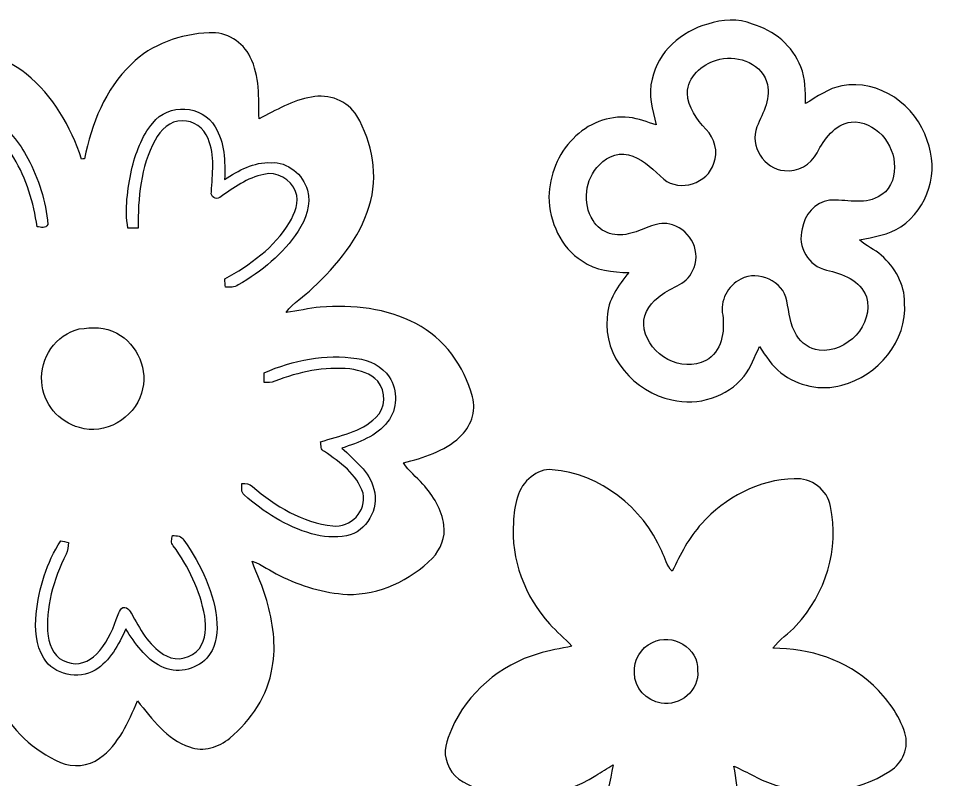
# Model space of a CAD drawing. Header units: centimetres. Extents: x -11.7 to 11.7, y -13.3 to 13.3.
# Drawn here: x -1.46 to 11.71, y 2.39 to 13.27 of the extents above; entities that cross this region are included whole.
import ezdxf

# ---------------------------------------------------------------- set-up
doc = ezdxf.new("R2010")
doc.units = ezdxf.units.CM
doc.header["$MEASUREMENT"] = 0
doc.layers.add('Camada 1', color=7, linetype='Continuous')

msp = doc.modelspace()

# ---------------------------------------------------------------- linework, layer by layer
at = {"layer": 'Camada 1', "color": 156}
for points, knots in [([(8.39504, 13.19353), (8.6, 13.2655), (8.82896, 13.27396), (9.03286, 13.19318), (9.03286, 13.19318), (9.33732, 13.10286), (9.61248, 12.88415), (9.7229, 12.5804), (9.7229, 12.5804), (9.79628, 12.4153), (9.78817, 12.23292), (9.79275, 12.05618), (9.79275, 12.05618), (9.95997, 12.15143), (10.11624, 12.27983), (10.31275, 12.30806), (10.31275, 12.30806), (10.84014, 12.41424), (11.37567, 12.02936), (11.52806, 11.52948), (11.52806, 11.52948), (11.70727, 11.09802), (11.54465, 10.55369), (11.15306, 10.29687), (11.15306, 10.29687), (10.97879, 10.17905), (10.76678, 10.14764), (10.56462, 10.1099), (10.56462, 10.1099), (10.65564, 10.01924), (10.77948, 9.97302), (10.87472, 9.8873), (10.87472, 9.8873), (11.0691, 9.71867), (11.20951, 9.47067), (11.2081, 9.20926), (11.2081, 9.20926), (11.24549, 8.66775), (10.8271, 8.15728), (10.30851, 8.03275), (10.30851, 8.03275), (10.01289, 7.94455), (9.68409, 8.02145), (9.44104, 8.20596), (9.44104, 8.20596), (9.3105, 8.30579), (9.22619, 8.44938), (9.13341, 8.58167), (9.13341, 8.58167), (9.06251, 8.4402), (9.01559, 8.28428), (8.91399, 8.16045), (8.91399, 8.16045), (8.6748, 7.85883), (8.25112, 7.73077), (7.88105, 7.82038), (7.88105, 7.82038), (7.35224, 7.92868), (6.89504, 8.44126), (6.95819, 8.99795), (6.95819, 8.99795), (6.96066, 9.24841), (7.11658, 9.4555), (7.26615, 9.64141), (7.26615, 9.64141), (7.03509, 9.64529), (6.79238, 9.67034), (6.59765, 9.80651), (6.59765, 9.80651), (6.29072, 10.00089), (6.13304, 10.37025), (6.12315, 10.72409), (6.12315, 10.72409), (6.13692, 11.02959), (6.24769, 11.34074), (6.47206, 11.55488), (6.47206, 11.55488), (6.67385, 11.76901), (6.97511, 11.89143), (7.26968, 11.85757), (7.26968, 11.85757), (7.40409, 11.8438), (7.52934, 11.79018), (7.6581, 11.75208), (7.6581, 11.75208), (7.60589, 11.9648), (7.54027, 12.18599), (7.59882, 12.40507), (7.59882, 12.40507), (7.67997, 12.79418), (8.01863, 13.09475), (8.39504, 13.19353)], [0, 0, 0, 0, 0.04166667, 0.04166667, 0.04166667, 0.04166667, 0.08333333, 0.08333333, 0.08333333, 0.08333333, 0.125, 0.125, 0.125, 0.125, 0.16666667, 0.16666667, 0.16666667, 0.16666667, 0.20833333, 0.20833333, 0.20833333, 0.20833333, 0.25, 0.25, 0.25, 0.25, 0.29166667, 0.29166667, 0.29166667, 0.29166667, 0.33333333, 0.33333333, 0.33333333, 0.33333333, 0.375, 0.375, 0.375, 0.375, 0.41666667, 0.41666667, 0.41666667, 0.41666667, 0.45833333, 0.45833333, 0.45833333, 0.45833333, 0.5, 0.5, 0.5, 0.5, 0.54166667, 0.54166667, 0.54166667, 0.54166667, 0.58333333, 0.58333333, 0.58333333, 0.58333333, 0.625, 0.625, 0.625, 0.625, 0.66666667, 0.66666667, 0.66666667, 0.66666667, 0.70833333, 0.70833333, 0.70833333, 0.70833333, 0.75, 0.75, 0.75, 0.75, 0.79166667, 0.79166667, 0.79166667, 0.79166667, 0.83333333, 0.83333333, 0.83333333, 0.83333333, 0.875, 0.875, 0.875, 0.875, 0.91666667, 0.91666667, 0.91666667, 0.91666667, 1, 1, 1, 1]), ([(0.15346, 12.61744), (0.44767, 12.90848), (0.86218, 13.05313), (1.2707, 13.06759), (1.2707, 13.06759), (1.51236, 13.08522), (1.75153, 12.93988), (1.85561, 12.72222), (1.85561, 12.72222), (1.99354, 12.44952), (1.97731, 12.13696), (1.98154, 11.84027), (1.98154, 11.84027), (2.22532, 11.95634), (2.45779, 12.11015), (2.73156, 12.1472), (2.73156, 12.1472), (2.97602, 12.20187), (3.24731, 12.09745), (3.37996, 11.88226), (3.37996, 11.88226), (3.60291, 11.49702), (3.69111, 11.01972), (3.55669, 10.58932), (3.55669, 10.58932), (3.41629, 10.12719), (3.09562, 9.74725), (2.75096, 9.42057), (2.75096, 9.42057), (2.62784, 9.29922), (2.47049, 9.21278), (2.36889, 9.07062), (2.36889, 9.07062), (2.53293, 9.08826), (2.69275, 9.13341), (2.8575, 9.14682), (2.8575, 9.14682), (3.32105, 9.18316), (3.80576, 9.13095), (4.22239, 8.91222), (4.22239, 8.91222), (4.62738, 8.70126), (4.91596, 8.30157), (5.03166, 7.86411), (5.03166, 7.86411), (5.0941, 7.65598), (5.00379, 7.42984), (4.84857, 7.28698), (4.84857, 7.28698), (4.62704, 7.08306), (4.33139, 6.9924), (4.04566, 6.92043), (4.04566, 6.92043), (4.11761, 6.80154), (4.23367, 6.72076), (4.32328, 6.6167), (4.32328, 6.6167), (4.47038, 6.45159), (4.59493, 6.25333), (4.62455, 6.03003), (4.62455, 6.03003), (4.64889, 5.85823), (4.57763, 5.68325), (4.45981, 5.55941), (4.45981, 5.55941), (4.14126, 5.24016), (3.70063, 5.0299), (3.2445, 5.04048), (3.2445, 5.04048), (2.90724, 5.05953), (2.57774, 5.16008), (2.27612, 5.30965), (2.27612, 5.30965), (2.14347, 5.37386), (2.02494, 5.46488), (1.88524, 5.51461), (1.88524, 5.51461), (1.94486, 5.32411), (2.04116, 5.14738), (2.09196, 4.9537), (2.09196, 4.9537), (2.17664, 4.64361), (2.23307, 4.31411), (2.17063, 3.9945), (2.17063, 3.9945), (2.1103, 3.5955), (1.87113, 3.2399), (1.5635, 2.98696), (1.5635, 2.98696), (1.40723, 2.85784), (1.18604, 2.77988), (0.98953, 2.85925), (0.98953, 2.85925), (0.65829, 2.96438), (0.45614, 3.26248), (0.24518, 3.51649), (0.24518, 3.51649), (0.1164, 3.21522), (-0.02187, 2.89453), (-0.29774, 2.69769), (-0.29774, 2.69769), (-0.45649, 2.57951), (-0.67697, 2.56117), (-0.85689, 2.63947), (-0.85689, 2.63947), (-1.23647, 2.80811), (-1.57161, 3.10198), (-1.73496, 3.48967), (-1.73496, 3.48967), (-1.91876, 3.91583), (-1.9258, 4.39666), (-1.85067, 4.84857), (-1.85067, 4.84857), (-1.82279, 5.08387), (-1.74096, 5.30823), (-1.70602, 5.54214), (-1.70602, 5.54214), (-1.82245, 5.49134), (-1.88665, 5.37598), (-1.97626, 5.29237), (-1.97626, 5.29237), (-2.23166, 5.04365), (-2.53152, 4.83904), (-2.86032, 4.70041), (-2.86032, 4.70041), (-3.28507, 4.51484), (-3.79377, 4.50639), (-4.21357, 4.71134), (-4.21357, 4.71134), (-4.4009, 4.80306), (-4.60162, 4.90677), (-4.70853, 5.09517), (-4.70853, 5.09517), (-4.82247, 5.2966), (-4.78119, 5.54672), (-4.69018, 5.74886), (-4.69018, 5.74886), (-4.60445, 5.94924), (-4.46687, 6.11928), (-4.33634, 6.29143), (-4.33634, 6.29143), (-4.67783, 6.31754), (-5.05142, 6.37046), (-5.31636, 6.60681), (-5.31636, 6.60681), (-5.49205, 6.76027), (-5.54426, 7.01604), (-5.47758, 7.23477), (-5.47758, 7.23477), (-5.39114, 7.6715), (-5.13186, 8.07613), (-4.74944, 8.31074), (-4.74944, 8.31074), (-4.25272, 8.61272), (-3.65936, 8.70091), (-3.08715, 8.70973), (-3.08715, 8.70973), (-3.12561, 8.76299), (-3.17887, 8.80109), (-3.23814, 8.8272), (-3.23814, 8.8272), (-3.67242, 9.03323), (-4.05448, 9.35495), (-4.32152, 9.75536), (-4.32152, 9.75536), (-4.55894, 10.11132), (-4.66583, 10.56463), (-4.5593, 10.98408), (-4.5593, 10.98408), (-4.50956, 11.21092), (-4.43934, 11.47515), (-4.21393, 11.58839), (-4.21393, 11.58839), (-4.06223, 11.68223), (-3.87809, 11.66671), (-3.70769, 11.65754), (-3.70769, 11.65754), (-3.49003, 11.63567), (-3.29211, 11.53477), (-3.08468, 11.47268), (-3.08468, 11.47268), (-3.13584, 11.81311), (-3.19687, 12.18988), (-3.02331, 12.50667), (-3.02331, 12.50667), (-2.93299, 12.68694), (-2.73719, 12.78748), (-2.54212, 12.80442), (-2.54212, 12.80442), (-2.12336, 12.84851), (-1.67815, 12.74797), (-1.3462, 12.48057), (-1.3462, 12.48057), (-0.96097, 12.17189), (-0.70908, 11.72703), (-0.55562, 11.26384), (-0.55562, 11.26384), (-0.54504, 11.2649), (-0.52351, 11.26736), (-0.51293, 11.26877), (-0.51293, 11.26877), (-0.41168, 11.76337), (-0.21802, 12.26185), (0.15346, 12.61744)], [0, 0, 0, 0, 0.01923077, 0.01923077, 0.01923077, 0.01923077, 0.03846154, 0.03846154, 0.03846154, 0.03846154, 0.05769231, 0.05769231, 0.05769231, 0.05769231, 0.07692308, 0.07692308, 0.07692308, 0.07692308, 0.09615385, 0.09615385, 0.09615385, 0.09615385, 0.11538462, 0.11538462, 0.11538462, 0.11538462, 0.13461538, 0.13461538, 0.13461538, 0.13461538, 0.15384615, 0.15384615, 0.15384615, 0.15384615, 0.17307692, 0.17307692, 0.17307692, 0.17307692, 0.19230769, 0.19230769, 0.19230769, 0.19230769, 0.21153846, 0.21153846, 0.21153846, 0.21153846, 0.23076923, 0.23076923, 0.23076923, 0.23076923, 0.25, 0.25, 0.25, 0.25, 0.26923077, 0.26923077, 0.26923077, 0.26923077, 0.28846154, 0.28846154, 0.28846154, 0.28846154, 0.30769231, 0.30769231, 0.30769231, 0.30769231, 0.32692308, 0.32692308, 0.32692308, 0.32692308, 0.34615385, 0.34615385, 0.34615385, 0.34615385, 0.36538462, 0.36538462, 0.36538462, 0.36538462, 0.38461538, 0.38461538, 0.38461538, 0.38461538, 0.40384615, 0.40384615, 0.40384615, 0.40384615, 0.42307692, 0.42307692, 0.42307692, 0.42307692, 0.44230769, 0.44230769, 0.44230769, 0.44230769, 0.46153846, 0.46153846, 0.46153846, 0.46153846, 0.48076923, 0.48076923, 0.48076923, 0.48076923, 0.5, 0.5, 0.5, 0.5, 0.51923077, 0.51923077, 0.51923077, 0.51923077, 0.53846154, 0.53846154, 0.53846154, 0.53846154, 0.55769231, 0.55769231, 0.55769231, 0.55769231, 0.57692308, 0.57692308, 0.57692308, 0.57692308, 0.59615385, 0.59615385, 0.59615385, 0.59615385, 0.61538462, 0.61538462, 0.61538462, 0.61538462, 0.63461538, 0.63461538, 0.63461538, 0.63461538, 0.65384615, 0.65384615, 0.65384615, 0.65384615, 0.67307692, 0.67307692, 0.67307692, 0.67307692, 0.69230769, 0.69230769, 0.69230769, 0.69230769, 0.71153846, 0.71153846, 0.71153846, 0.71153846, 0.73076923, 0.73076923, 0.73076923, 0.73076923, 0.75, 0.75, 0.75, 0.75, 0.76923077, 0.76923077, 0.76923077, 0.76923077, 0.78846154, 0.78846154, 0.78846154, 0.78846154, 0.80769231, 0.80769231, 0.80769231, 0.80769231, 0.82692308, 0.82692308, 0.82692308, 0.82692308, 0.84615385, 0.84615385, 0.84615385, 0.84615385, 0.86538462, 0.86538462, 0.86538462, 0.86538462, 0.88461538, 0.88461538, 0.88461538, 0.88461538, 0.90384615, 0.90384615, 0.90384615, 0.90384615, 0.92307692, 0.92307692, 0.92307692, 0.92307692, 0.94230769, 0.94230769, 0.94230769, 0.94230769, 0.96153846, 0.96153846, 0.96153846, 0.96153846, 1, 1, 1, 1]), ([(8.51817, 12.6767), (8.51817, 12.6767), (8.51817, 12.6767), (8.51817, 12.6767), (8.51817, 12.6767), (8.30684, 12.61744), (8.10823, 12.43753), (8.10294, 12.20646), (8.10294, 12.20646), (8.10894, 12.0015), (8.23701, 11.8304), (8.37106, 11.68682), (8.37106, 11.68682), (8.49171, 11.56123), (8.54886, 11.36791), (8.48042, 11.20245), (8.48042, 11.20245), (8.3947, 10.91494), (7.99994, 10.7883), (7.76427, 10.97597), (7.76427, 10.97597), (7.62599, 11.09591), (7.50181, 11.24443), (7.32225, 11.3044), (7.32225, 11.3044), (7.15785, 11.37708), (6.96207, 11.31005), (6.8453, 11.18199), (6.8453, 11.18199), (6.63928, 10.97702), (6.59835, 10.63201), (6.75462, 10.38612), (6.75462, 10.38612), (6.8587, 10.20197), (7.10211, 10.13953), (7.2958, 10.20303), (7.2958, 10.20303), (7.49229, 10.24395), (7.68103, 10.40095), (7.88882, 10.32157), (7.88882, 10.32157), (8.15552, 10.24819), (8.31461, 9.91446), (8.17738, 9.66716), (8.17738, 9.66716), (8.0913, 9.4555), (7.83907, 9.42551), (7.68385, 9.28546), (7.68385, 9.28546), (7.54698, 9.17927), (7.44926, 9.00818), (7.48736, 8.83073), (7.48736, 8.83073), (7.55685, 8.45608), (8.02252, 8.2049), (8.36789, 8.38376), (8.36789, 8.38376), (8.59613, 8.50477), (8.63988, 8.79862), (8.60743, 9.03111), (8.60743, 9.03111), (8.56684, 9.23712), (8.67903, 9.45797), (8.86848, 9.54792), (8.86848, 9.54792), (9.12001, 9.6788), (9.46925, 9.51934), (9.525, 9.2389), (9.525, 9.2389), (9.55498, 9.07097), (9.57085, 8.89353), (9.6647, 8.74571), (9.6647, 8.74571), (9.72889, 8.62718), (9.85273, 8.55098), (9.98431, 8.52981), (9.98431, 8.52981), (10.38014, 8.48818), (10.77701, 8.89776), (10.66236, 9.29463), (10.66236, 9.29463), (10.57592, 9.53064), (10.31733, 9.62483), (10.09332, 9.6774), (10.09332, 9.6774), (9.83755, 9.72749), (9.66964, 10.01641), (9.74407, 10.26442), (9.74407, 10.26442), (9.77265, 10.4648), (9.92716, 10.64683), (10.13247, 10.67435), (10.13247, 10.67435), (10.36284, 10.69199), (10.61261, 10.60626), (10.82815, 10.72232), (10.82815, 10.72232), (10.9862, 10.79641), (11.0691, 10.97773), (11.06134, 11.14707), (11.06134, 11.14707), (11.07052, 11.47657), (10.78793, 11.81911), (10.44256, 11.79265), (10.44256, 11.79265), (10.20621, 11.75914), (10.06086, 11.54712), (9.95574, 11.35345), (9.95574, 11.35345), (9.86754, 11.18622), (9.68021, 11.07369), (9.48937, 11.09909), (9.48937, 11.09909), (9.19761, 11.12202), (8.98947, 11.45151), (9.0953, 11.72562), (9.0953, 11.72562), (9.18457, 11.92742), (9.31016, 12.1472), (9.23466, 12.37403), (9.23466, 12.37403), (9.13518, 12.65413), (8.78521, 12.76456), (8.51817, 12.6767)], [0, 0, 0, 0, 0.03125, 0.03125, 0.03125, 0.03125, 0.0625, 0.0625, 0.0625, 0.0625, 0.09375, 0.09375, 0.09375, 0.09375, 0.125, 0.125, 0.125, 0.125, 0.15625, 0.15625, 0.15625, 0.15625, 0.1875, 0.1875, 0.1875, 0.1875, 0.21875, 0.21875, 0.21875, 0.21875, 0.25, 0.25, 0.25, 0.25, 0.28125, 0.28125, 0.28125, 0.28125, 0.3125, 0.3125, 0.3125, 0.3125, 0.34375, 0.34375, 0.34375, 0.34375, 0.375, 0.375, 0.375, 0.375, 0.40625, 0.40625, 0.40625, 0.40625, 0.4375, 0.4375, 0.4375, 0.4375, 0.46875, 0.46875, 0.46875, 0.46875, 0.5, 0.5, 0.5, 0.5, 0.53125, 0.53125, 0.53125, 0.53125, 0.5625, 0.5625, 0.5625, 0.5625, 0.59375, 0.59375, 0.59375, 0.59375, 0.625, 0.625, 0.625, 0.625, 0.65625, 0.65625, 0.65625, 0.65625, 0.6875, 0.6875, 0.6875, 0.6875, 0.71875, 0.71875, 0.71875, 0.71875, 0.75, 0.75, 0.75, 0.75, 0.78125, 0.78125, 0.78125, 0.78125, 0.8125, 0.8125, 0.8125, 0.8125, 0.84375, 0.84375, 0.84375, 0.84375, 0.875, 0.875, 0.875, 0.875, 0.90625, 0.90625, 0.90625, 0.90625, 0.9375, 0.9375, 0.9375, 0.9375, 1, 1, 1, 1]), ([(0.46284, 11.77889), (0.46284, 11.77889), (0.46284, 11.77889), (0.46284, 11.77889), (0.46284, 11.77889), (0.30091, 11.58733), (0.21624, 11.34463), (0.15945, 11.10368), (0.15945, 11.10368), (0.10371, 10.83275), (0.05961, 10.55158), (0.10795, 10.27641), (0.10795, 10.27641), (0.15628, 10.27641), (0.2046, 10.27606), (0.2533, 10.27571), (0.2533, 10.27571), (0.2533, 10.70397), (0.28397, 11.15201), (0.49635, 11.53442), (0.49635, 11.53442), (0.57431, 11.67518), (0.70872, 11.81805), (0.88335, 11.80817), (0.88335, 11.80817), (1.04739, 11.82229), (1.19415, 11.7041), (1.25306, 11.557), (1.25306, 11.557), (1.35395, 11.31464), (1.3155, 11.04793), (1.30033, 10.79394), (1.30033, 10.79394), (1.28729, 10.72303), (1.36348, 10.67329), (1.42205, 10.71597), (1.42205, 10.71597), (1.61607, 10.85038), (1.81256, 10.99714), (2.04964, 11.04477), (2.04964, 11.04477), (2.23731, 11.09662), (2.43204, 10.97033), (2.50506, 10.79887), (2.50506, 10.79887), (2.56611, 10.6486), (2.49237, 10.48702), (2.41793, 10.35614), (2.41793, 10.35614), (2.20098, 9.99912), (1.85103, 9.74936), (1.49224, 9.54933), (1.49224, 9.54933), (1.49506, 9.50983), (1.49825, 9.47031), (1.50247, 9.43081), (1.50247, 9.43081), (1.56386, 9.43081), (1.63018, 9.42657), (1.6838, 9.46396), (1.6838, 9.46396), (2.0186, 9.65517), (2.3255, 9.90881), (2.5407, 10.23161), (2.5407, 10.23161), (2.65465, 10.4027), (2.72555, 10.61437), (2.67441, 10.81969), (2.67441, 10.81969), (2.60809, 11.04123), (2.39218, 11.22856), (2.15299, 11.21163), (2.15299, 11.21163), (1.90853, 11.22538), (1.68909, 11.10014), (1.49048, 10.97315), (1.49048, 10.97315), (1.49754, 11.22821), (1.49189, 11.50161), (1.35431, 11.72597), (1.35431, 11.72597), (1.17298, 12.03924), (0.68192, 12.0657), (0.46284, 11.77889)], [0, 0, 0, 0, 0.04545455, 0.04545455, 0.04545455, 0.04545455, 0.09090909, 0.09090909, 0.09090909, 0.09090909, 0.13636364, 0.13636364, 0.13636364, 0.13636364, 0.18181818, 0.18181818, 0.18181818, 0.18181818, 0.22727273, 0.22727273, 0.22727273, 0.22727273, 0.27272727, 0.27272727, 0.27272727, 0.27272727, 0.31818182, 0.31818182, 0.31818182, 0.31818182, 0.36363636, 0.36363636, 0.36363636, 0.36363636, 0.40909091, 0.40909091, 0.40909091, 0.40909091, 0.45454545, 0.45454545, 0.45454545, 0.45454545, 0.5, 0.5, 0.5, 0.5, 0.54545455, 0.54545455, 0.54545455, 0.54545455, 0.59090909, 0.59090909, 0.59090909, 0.59090909, 0.63636364, 0.63636364, 0.63636364, 0.63636364, 0.68181818, 0.68181818, 0.68181818, 0.68181818, 0.72727273, 0.72727273, 0.72727273, 0.72727273, 0.77272727, 0.77272727, 0.77272727, 0.77272727, 0.81818182, 0.81818182, 0.81818182, 0.81818182, 0.86363636, 0.86363636, 0.86363636, 0.86363636, 0.90909091, 0.90909091, 0.90909091, 0.90909091, 1, 1, 1, 1]), ([(-2.54565, 11.4681), (-2.54565, 11.4681), (-2.54565, 11.4681), (-2.54565, 11.4681), (-2.54565, 11.4681), (-2.62573, 11.24126), (-2.57527, 10.99925), (-2.53434, 10.76995), (-2.53434, 10.76995), (-2.76684, 10.8719), (-3.02472, 10.95728), (-3.28083, 10.90682), (-3.28083, 10.90682), (-3.53905, 10.85426), (-3.72921, 10.59849), (-3.71544, 10.33709), (-3.71544, 10.33709), (-3.69322, 10.12966), (-3.56658, 9.95045), (-3.41911, 9.81039), (-3.41911, 9.81039), (-3.17183, 9.58285), (-2.87231, 9.41916), (-2.5601, 9.29957), (-2.5601, 9.29957), (-2.48214, 9.26747), (-2.39854, 9.25547), (-2.31457, 9.25512), (-2.31457, 9.25512), (-2.30964, 9.2971), (-2.3054, 9.33908), (-2.30116, 9.38106), (-2.30116, 9.38106), (-2.51319, 9.46961), (-2.73437, 9.54016), (-2.93051, 9.66257), (-2.93051, 9.66257), (-3.16547, 9.80722), (-3.41241, 9.97761), (-3.52107, 10.2422), (-3.52107, 10.2422), (-3.61068, 10.45809), (-3.43958, 10.72973), (-3.20745, 10.74596), (-3.20745, 10.74596), (-2.91747, 10.78688), (-2.65923, 10.62707), (-2.39959, 10.52794), (-2.39959, 10.52794), (-2.37384, 10.53888), (-2.32197, 10.56111), (-2.29588, 10.57204), (-2.29588, 10.57204), (-2.37384, 10.84367), (-2.47085, 11.13507), (-2.38548, 11.41694), (-2.38548, 11.41694), (-2.32127, 11.62473), (-2.06375, 11.72915), (-1.86867, 11.64096), (-1.86867, 11.64096), (-1.71803, 11.56299), (-1.61113, 11.42365), (-1.52293, 11.28254), (-1.52293, 11.28254), (-1.3409, 10.98303), (-1.24142, 10.64119), (-1.18886, 10.29652), (-1.18886, 10.29652), (-1.13347, 10.28629), (-1.07032, 10.26759), (-1.03786, 10.33004), (-1.03786, 10.33004), (-1.05762, 10.66023), (-1.17264, 10.9802), (-1.3215, 11.27337), (-1.3215, 11.27337), (-1.4418, 11.49138), (-1.59702, 11.7168), (-1.83832, 11.80994), (-1.83832, 11.80994), (-2.11349, 11.91965), (-2.46062, 11.75243), (-2.54565, 11.4681)], [0, 0, 0, 0, 0.04545455, 0.04545455, 0.04545455, 0.04545455, 0.09090909, 0.09090909, 0.09090909, 0.09090909, 0.13636364, 0.13636364, 0.13636364, 0.13636364, 0.18181818, 0.18181818, 0.18181818, 0.18181818, 0.22727273, 0.22727273, 0.22727273, 0.22727273, 0.27272727, 0.27272727, 0.27272727, 0.27272727, 0.31818182, 0.31818182, 0.31818182, 0.31818182, 0.36363636, 0.36363636, 0.36363636, 0.36363636, 0.40909091, 0.40909091, 0.40909091, 0.40909091, 0.45454545, 0.45454545, 0.45454545, 0.45454545, 0.5, 0.5, 0.5, 0.5, 0.54545455, 0.54545455, 0.54545455, 0.54545455, 0.59090909, 0.59090909, 0.59090909, 0.59090909, 0.63636364, 0.63636364, 0.63636364, 0.63636364, 0.68181818, 0.68181818, 0.68181818, 0.68181818, 0.72727273, 0.72727273, 0.72727273, 0.72727273, 0.77272727, 0.77272727, 0.77272727, 0.77272727, 0.81818182, 0.81818182, 0.81818182, 0.81818182, 0.86363636, 0.86363636, 0.86363636, 0.86363636, 0.90909091, 0.90909091, 0.90909091, 0.90909091, 1, 1, 1, 1]), ([(-0.58666, 8.83461), (-0.58666, 8.83461), (-0.58666, 8.83461), (-0.58666, 8.83461), (-0.58666, 8.83461), (-0.91968, 8.75665), (-1.155, 8.4148), (-1.12323, 8.07684), (-1.12323, 8.07684), (-1.10737, 7.77346), (-0.87948, 7.49899), (-0.5849, 7.42526), (-0.5849, 7.42526), (-0.22083, 7.31097), (0.19719, 7.55438), (0.29986, 7.91703), (0.29986, 7.91703), (0.40993, 8.23912), (0.24659, 8.61765), (-0.0515, 8.77428), (-0.0515, 8.77428), (-0.21237, 8.86777), (-0.40886, 8.86036), (-0.58666, 8.83461)], [0, 0, 0, 0, 0.14285714, 0.14285714, 0.14285714, 0.14285714, 0.28571429, 0.28571429, 0.28571429, 0.28571429, 0.42857143, 0.42857143, 0.42857143, 0.42857143, 0.57142857, 0.57142857, 0.57142857, 0.57142857, 0.71428571, 0.71428571, 0.71428571, 0.71428571, 1, 1, 1, 1]), ([(2.05634, 8.20842), (2.05634, 8.20842), (2.05634, 8.20842), (2.05634, 8.20842), (2.05634, 8.20842), (2.05598, 8.16222), (2.05527, 8.11565), (2.05458, 8.06908), (2.05458, 8.06908), (2.10643, 8.06802), (2.16005, 8.06484), (2.20839, 8.08884), (2.20839, 8.08884), (2.54776, 8.22113), (2.91606, 8.3005), (3.28117, 8.2624), (3.28117, 8.2624), (3.42511, 8.2423), (3.57823, 8.19925), (3.67805, 8.08637), (3.67805, 8.08637), (3.8033, 7.94032), (3.78953, 7.70113), (3.6509, 7.56778), (3.6509, 7.56778), (3.43887, 7.35646), (3.13124, 7.31414), (2.86032, 7.21959), (2.86032, 7.21959), (2.8709, 7.17091), (2.85925, 7.1053), (2.9157, 7.08201), (2.9157, 7.08201), (3.14006, 6.93101), (3.38278, 6.7571), (3.46779, 6.48687), (3.46779, 6.48687), (3.52848, 6.235), (3.28682, 5.98628), (3.03423, 6.02051), (3.03423, 6.02051), (2.60244, 6.0667), (2.21192, 6.30132), (1.89018, 6.58247), (1.89018, 6.58247), (1.85032, 6.62586), (1.79139, 6.62693), (1.73708, 6.62657), (1.73708, 6.62657), (1.74201, 6.57189), (1.71662, 6.50134), (1.77095, 6.46358), (1.77095, 6.46358), (2.04505, 6.21242), (2.37348, 6.01345), (2.73085, 5.90656), (2.73085, 5.90656), (2.89243, 5.85752), (3.06563, 5.85116), (3.23249, 5.87516), (3.23249, 5.87516), (3.52071, 5.93583), (3.70487, 6.26568), (3.62267, 6.54543), (3.62267, 6.54543), (3.56164, 6.79944), (3.34222, 6.95854), (3.16652, 7.13246), (3.16652, 7.13246), (3.4043, 7.21042), (3.66077, 7.30037), (3.81916, 7.50605), (3.81916, 7.50605), (3.96309, 7.68702), (3.96662, 7.95725), (3.84352, 8.14987), (3.84352, 8.14987), (3.73979, 8.30438), (3.55811, 8.38623), (3.37925, 8.41339), (3.37925, 8.41339), (2.93122, 8.48042), (2.46839, 8.38976), (2.05634, 8.20842)], [0, 0, 0, 0, 0.04545455, 0.04545455, 0.04545455, 0.04545455, 0.09090909, 0.09090909, 0.09090909, 0.09090909, 0.13636364, 0.13636364, 0.13636364, 0.13636364, 0.18181818, 0.18181818, 0.18181818, 0.18181818, 0.22727273, 0.22727273, 0.22727273, 0.22727273, 0.27272727, 0.27272727, 0.27272727, 0.27272727, 0.31818182, 0.31818182, 0.31818182, 0.31818182, 0.36363636, 0.36363636, 0.36363636, 0.36363636, 0.40909091, 0.40909091, 0.40909091, 0.40909091, 0.45454545, 0.45454545, 0.45454545, 0.45454545, 0.5, 0.5, 0.5, 0.5, 0.54545455, 0.54545455, 0.54545455, 0.54545455, 0.59090909, 0.59090909, 0.59090909, 0.59090909, 0.63636364, 0.63636364, 0.63636364, 0.63636364, 0.68181818, 0.68181818, 0.68181818, 0.68181818, 0.72727273, 0.72727273, 0.72727273, 0.72727273, 0.77272727, 0.77272727, 0.77272727, 0.77272727, 0.81818182, 0.81818182, 0.81818182, 0.81818182, 0.86363636, 0.86363636, 0.86363636, 0.86363636, 0.90909091, 0.90909091, 0.90909091, 0.90909091, 1, 1, 1, 1]), ([(5.87092, 6.72253), (5.95665, 6.78602), (6.06283, 6.83823), (6.17254, 6.82271), (6.17254, 6.82271), (6.8587, 6.76592), (7.46583, 6.28085), (7.73818, 5.65891), (7.73818, 5.65891), (7.78333, 5.56153), (7.80625, 5.44934), (7.88704, 5.37245), (7.88704, 5.37245), (8.00417, 5.61128), (8.12305, 5.85504), (8.30721, 6.05048), (8.30721, 6.05048), (8.64059, 6.42513), (9.12529, 6.68301), (9.63153, 6.69288), (9.63153, 6.69288), (9.86825, 6.71405), (10.11025, 6.53379), (10.14801, 6.29742), (10.14801, 6.29742), (10.2824, 5.69524), (10.07533, 5.04189), (9.65763, 4.59527), (9.65763, 4.59527), (9.55604, 4.47781), (9.41809, 4.39737), (9.32638, 4.27073), (9.32638, 4.27073), (9.84708, 4.27284), (10.37766, 4.10069), (10.76077, 3.73944), (10.76077, 3.73944), (10.95798, 3.55141), (11.12626, 3.32317), (11.21233, 3.0621), (11.21233, 3.0621), (11.27619, 2.86103), (11.17988, 2.62149), (10.99784, 2.51566), (10.99784, 2.51566), (10.52194, 2.20345), (9.90177, 2.13218), (9.36412, 2.31527), (9.36412, 2.31527), (9.15034, 2.37243), (8.96761, 2.49977), (8.76723, 2.58692), (8.76723, 2.58692), (8.83567, 2.2232), (8.87659, 1.84467), (8.77534, 1.48237), (8.77534, 1.48237), (8.65116, 1.0234), (8.37881, 0.56938), (7.94666, 0.34466), (7.94666, 0.34466), (7.78474, 0.30339), (7.57765, 0.29986), (7.45771, 0.43673), (7.45771, 0.43673), (7.06754, 0.81138), (6.90597, 1.37795), (6.92784, 1.90782), (6.92784, 1.90782), (6.92714, 2.14453), (7.00122, 2.37137), (7.04249, 2.60208), (7.04249, 2.60208), (6.95642, 2.55763), (6.87599, 2.50367), (6.79484, 2.45109), (6.79484, 2.45109), (6.29496, 2.13359), (5.64515, 2.04716), (5.09023, 2.26764), (5.09023, 2.26764), (4.91912, 2.3368), (4.72827, 2.43134), (4.67606, 2.62502), (4.67606, 2.62502), (4.59951, 2.78553), (4.66972, 2.95804), (4.73004, 3.1108), (4.73004, 3.1108), (4.95618, 3.63149), (5.42712, 4.03401), (5.97076, 4.19206), (5.97076, 4.19206), (6.12844, 4.24108), (6.2925, 4.26402), (6.45337, 4.30072), (6.45337, 4.30072), (6.35353, 4.41325), (6.23217, 4.50391), (6.1348, 4.61856), (6.1348, 4.61856), (5.77849, 5.00803), (5.57917, 5.54177), (5.61622, 6.0706), (5.61622, 6.0706), (5.63245, 6.30237), (5.66983, 6.57506), (5.87092, 6.72253)], [0, 0, 0, 0, 0.03571429, 0.03571429, 0.03571429, 0.03571429, 0.07142857, 0.07142857, 0.07142857, 0.07142857, 0.10714286, 0.10714286, 0.10714286, 0.10714286, 0.14285714, 0.14285714, 0.14285714, 0.14285714, 0.17857143, 0.17857143, 0.17857143, 0.17857143, 0.21428571, 0.21428571, 0.21428571, 0.21428571, 0.25, 0.25, 0.25, 0.25, 0.28571429, 0.28571429, 0.28571429, 0.28571429, 0.32142857, 0.32142857, 0.32142857, 0.32142857, 0.35714286, 0.35714286, 0.35714286, 0.35714286, 0.39285714, 0.39285714, 0.39285714, 0.39285714, 0.42857143, 0.42857143, 0.42857143, 0.42857143, 0.46428571, 0.46428571, 0.46428571, 0.46428571, 0.5, 0.5, 0.5, 0.5, 0.53571429, 0.53571429, 0.53571429, 0.53571429, 0.57142857, 0.57142857, 0.57142857, 0.57142857, 0.60714286, 0.60714286, 0.60714286, 0.60714286, 0.64285714, 0.64285714, 0.64285714, 0.64285714, 0.67857143, 0.67857143, 0.67857143, 0.67857143, 0.71428571, 0.71428571, 0.71428571, 0.71428571, 0.75, 0.75, 0.75, 0.75, 0.78571429, 0.78571429, 0.78571429, 0.78571429, 0.82142857, 0.82142857, 0.82142857, 0.82142857, 0.85714286, 0.85714286, 0.85714286, 0.85714286, 0.89285714, 0.89285714, 0.89285714, 0.89285714, 0.92857143, 0.92857143, 0.92857143, 0.92857143, 1, 1, 1, 1]), ([(0.74682, 5.88398), (0.74682, 5.88398), (0.74682, 5.88398), (0.74682, 5.88398), (0.74682, 5.88398), (0.73659, 5.83388), (0.71225, 5.77814), (0.75671, 5.73651), (0.75671, 5.73651), (0.97296, 5.43665), (1.14017, 5.09481), (1.20509, 4.72897), (1.20509, 4.72897), (1.23013, 4.57305), (1.22344, 4.39983), (1.12959, 4.26649), (1.12959, 4.26649), (1.01881, 4.13561), (0.81667, 4.07351), (0.6604, 4.15995), (0.6604, 4.15995), (0.43144, 4.27672), (0.29774, 4.51167), (0.17955, 4.72934), (0.17955, 4.72934), (0.14464, 4.78367), (0.11465, 4.86516), (0.03562, 4.85315), (0.03562, 4.85315), (-0.0208, 4.814), (-0.03352, 4.74203), (-0.0582, 4.68241), (-0.0582, 4.68241), (-0.11994, 4.50108), (-0.20813, 4.32469), (-0.34254, 4.18606), (-0.34254, 4.18606), (-0.44732, 4.07846), (-0.61136, 4.01072), (-0.75742, 4.07246), (-0.75742, 4.07246), (-0.92357, 4.11514), (-1.01141, 4.28518), (-1.03328, 4.44324), (-1.03328, 4.44324), (-1.07843, 4.84962), (-0.9525, 5.25392), (-0.7754, 5.61552), (-0.7754, 5.61552), (-0.7486, 5.66666), (-0.74753, 5.72487), (-0.74188, 5.78097), (-0.74188, 5.78097), (-0.76941, 5.78767), (-0.82515, 5.80143), (-0.85302, 5.80813), (-0.85302, 5.80813), (-1.05445, 5.49697), (-1.16134, 5.13009), (-1.20297, 4.76391), (-1.20297, 4.76391), (-1.22307, 4.54871), (-1.21108, 4.31517), (-1.09502, 4.12643), (-1.09502, 4.12643), (-0.9465, 3.88761), (-0.59937, 3.81811), (-0.36125, 3.95746), (-0.36125, 3.95746), (-0.14498, 4.08834), (-0.02258, 4.32187), (0.07584, 4.54625), (0.07584, 4.54625), (0.21342, 4.34199), (0.3563, 4.1215), (0.5842, 4.00897), (0.5842, 4.00897), (0.79657, 3.8996), (1.07209, 3.9571), (1.23506, 4.1275), (1.23506, 4.1275), (1.35431, 4.26084), (1.39064, 4.44782), (1.38007, 4.62173), (1.38007, 4.62173), (1.3529, 5.05636), (1.15675, 5.46417), (0.90735, 5.81413), (0.90735, 5.81413), (0.87665, 5.87762), (0.80715, 5.87798), (0.74682, 5.88398)], [0, 0, 0, 0, 0.04166667, 0.04166667, 0.04166667, 0.04166667, 0.08333333, 0.08333333, 0.08333333, 0.08333333, 0.125, 0.125, 0.125, 0.125, 0.16666667, 0.16666667, 0.16666667, 0.16666667, 0.20833333, 0.20833333, 0.20833333, 0.20833333, 0.25, 0.25, 0.25, 0.25, 0.29166667, 0.29166667, 0.29166667, 0.29166667, 0.33333333, 0.33333333, 0.33333333, 0.33333333, 0.375, 0.375, 0.375, 0.375, 0.41666667, 0.41666667, 0.41666667, 0.41666667, 0.45833333, 0.45833333, 0.45833333, 0.45833333, 0.5, 0.5, 0.5, 0.5, 0.54166667, 0.54166667, 0.54166667, 0.54166667, 0.58333333, 0.58333333, 0.58333333, 0.58333333, 0.625, 0.625, 0.625, 0.625, 0.66666667, 0.66666667, 0.66666667, 0.66666667, 0.70833333, 0.70833333, 0.70833333, 0.70833333, 0.75, 0.75, 0.75, 0.75, 0.79166667, 0.79166667, 0.79166667, 0.79166667, 0.83333333, 0.83333333, 0.83333333, 0.83333333, 0.875, 0.875, 0.875, 0.875, 0.91666667, 0.91666667, 0.91666667, 0.91666667, 1, 1, 1, 1]), ([(7.60341, 4.35151), (7.60341, 4.35151), (7.60341, 4.35151), (7.60341, 4.35151), (7.60341, 4.35151), (7.43761, 4.28025), (7.33178, 4.09716), (7.348, 3.91795), (7.348, 3.91795), (7.34236, 3.70628), (7.52052, 3.5172), (7.72617, 3.48614), (7.72617, 3.48614), (7.99465, 3.43393), (8.2797, 3.67276), (8.24971, 3.95145), (8.24971, 3.95145), (8.27193, 4.27248), (7.88, 4.49932), (7.60341, 4.35151)], [0, 0, 0, 0, 0.16666667, 0.16666667, 0.16666667, 0.16666667, 0.33333333, 0.33333333, 0.33333333, 0.33333333, 0.5, 0.5, 0.5, 0.5, 0.66666667, 0.66666667, 0.66666667, 0.66666667, 1, 1, 1, 1])]:
    msp.add_open_spline(points, degree=3, knots=knots, dxfattribs=at)

doc.saveas('drawing.dxf')
